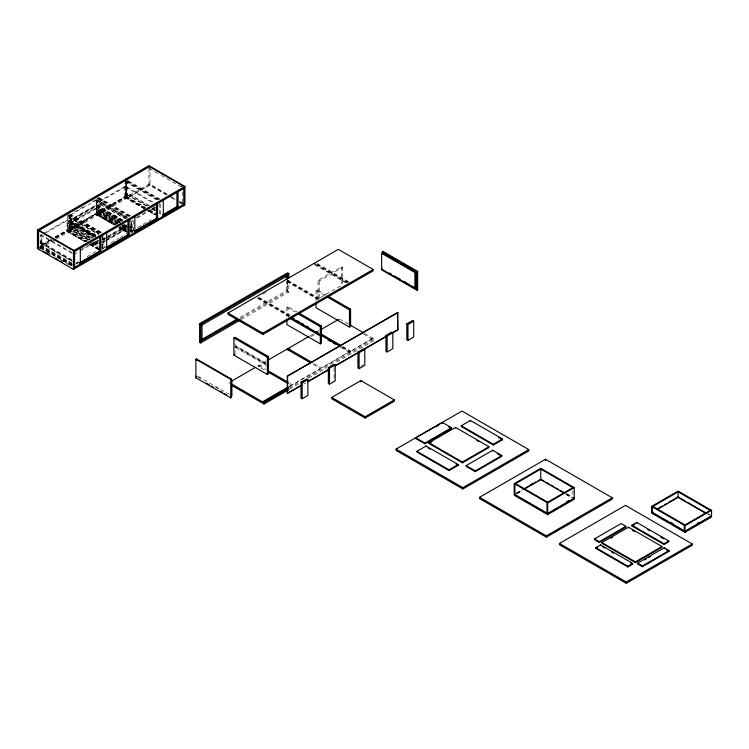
<?xml version="1.0" encoding="UTF-8"?>
<svg xmlns="http://www.w3.org/2000/svg" width="749" height="749" viewBox="0 0 749 749"><rect width="100%" height="100%" fill="white"/><g stroke="black" fill="none" stroke-linecap="round" stroke-linejoin="round"><path stroke-width="0.56" stroke-dasharray="3.75 2.81" d="M124.212 197.015L124.212 183.608M286.38 290.64L286.38 281.699M74.488 211.939L86.294 205.123M92.202 201.715L96.134 199.44L126.881 217.191M95.572 235.729L69.226 220.515L69.226 217.547L98.962 234.315M125.935 218.736L96.209 201.968L125.589 218.933M71.895 264.94L40.483 246.814L40.483 235.167L42.45 234.025M43.442 233.463L67.045 219.832L95.788 236.422M71.923 252.516L41.86 235.167L41.176 235.56L41.176 246.121M46.092 232.724L67.738 220.225M126.047 186.557L99.486 201.893L99.486 212.454M69.226 220.515L96.555 204.739L122.892 219.953M68.318 222.125L97.464 205.301L97.464 206.621L68.318 223.445L68.318 222.125L93.644 236.75M119.868 221.76L96.134 208.053L69.573 223.389L69.573 230.018L87.811 240.551M88.672 239.502L67.045 227.415L88.326 239.708M88.485 240.242L69.226 229.128L69.226 226.161L91.865 238.828M117.827 222.668L96.209 210.581L117.977 223.211M146.982 205.844L125.355 193.757L146.635 206.041M40.736 245.213L50.792 239.408M54.817 237.087L124.203 197.024L126.618 198.401L150.053 184.872L150.053 166.325M51.306 239.474L40.146 245.925L72.569 264.64M55.239 237.208L67.391 230.186L67.391 227.219M69.226 229.128L96.555 213.353L115.805 224.466M121.02 222.004L98.381 209.327L98.381 212.295L125.701 196.528L125.701 193.551M51.306 239.774L40.483 246.018L73.926 265.324M55.239 237.499L67.045 230.683L86.304 241.796M69.573 229.222L96.134 213.886L114.372 224.419M39.866 247.03L51.934 240.064M55.96 237.742L126.047 197.118M38.461 247.975L51.981 240.176M55.66 238.051L149.482 183.88L174.807 198.504M67.747 215.656L67.747 231.731L68.889 231.076L68.889 223.118L93.307 237.096M121.216 220.992L96.893 206.949L96.893 214.907L98.035 214.242L116.273 224.775M40.174 248.312L55.791 239.296M56.372 238.959L150.053 184.872M81.107 249.529L91.93 243.285M136.468 217.566L145.325 212.454M152.206 208.475L155.155 206.771M73.926 254.473L78.842 251.627M79.825 251.065L98.512 240.27M137.151 217.959L155.848 207.173M127.901 224.457L102.323 239.231L103.006 239.624M104.982 238.482L102.669 239.82L102.669 237.836M105.965 237.92L126.618 225.992M103.006 239.914L106.948 237.648M107.931 237.077L126.618 226.282M101.752 241.431L130.906 224.606L130.906 225.926L127.892 227.668M102.323 249.239L102.323 242.302L127.901 227.527M101.752 242.751L104.766 241.009M105.778 240.429L126.881 228.248M104.982 241.562L103.006 242.695L102.323 242.302M105.965 240.991L126.618 229.063M102.323 244.436L103.006 244.043M131.478 227.612L132.161 227.209L130.139 226.039M99.626 243.706L103.006 245.269M127.761 226.292L132.161 228.436L130.139 227.265M76.192 262.927L78.158 261.794M87.006 256.682L99.795 249.295M105.272 246.131L102.323 247.835L103.006 248.237M111.18 242.723L119.044 238.182M120.037 237.62L127.901 233.07M133.519 229.831L131.552 230.964L131.552 220.403M137.451 227.556L151.223 219.607M75.892 263.891L78.842 262.187M99.626 246.674L102.669 248.434L104.982 247.095M127.761 229.26L131.815 231.6L134.202 230.224M75.892 264.191L78.842 262.487M103.006 248.528L104.982 247.395M134.202 230.523L132.236 231.656L130.204 230.486M262.721 294.32L266.719 292.007M240.101 317.351L286.361 290.649L288.777 292.026L288.777 280.435M240.242 318.597L287.635 291.37L287.635 279.77M241.225 319.477L288.777 292.026L286.361 290.649M340.514 285.921L318.063 298.888L318.053 280.341L341.488 266.813L342.639 267.477L342.639 286.015M318.053 280.341L319.205 281.006L342.639 267.477M288.899 316.481L286.867 315.31L286.867 307.362L288.009 306.697L297.128 311.959M316.022 300.864L316.022 290.528L317.164 289.863L326.283 295.134M286.867 315.31L287.438 314.983L286.867 316.63M265.867 361.364L257.722 366.064L265.82 370.746M310.02 335.87L314.018 333.558M317.164 331.741L319.186 330.571M258.489 366.935L265.577 362.853M311.116 336.554L315.16 334.213M289.189 386.503L291.155 385.37L289.133 384.2M372.89 338.183L350.598 351.047L350.598 351.712L349.455 352.367L349.455 351.712L321.452 367.881L313.344 363.199M289.18 386.84L373.18 338.342M289.311 388.085L299.431 382.243M307.521 377.571L374.322 339.007L374.322 340.327L334.85 363.115M289.311 389.405L299.431 383.563M308.532 378.301L326.751 367.787M303.804 384.162L305.835 382.992M360.793 366.345L363.658 364.688M516.192 493.076L522.09 489.668M516.192 493.366L522.09 489.958M516.876 493.469L522.774 490.061M517.175 493.591L522.09 490.754M317.033 263.47L349.455 282.195M317.033 264.135L348.444 282.27M180.893 186.108L182.915 187.278M316.902 264.715L348.313 282.85M148.911 168.31L160.052 174.742M161.063 175.322L181.333 187.025M314.88 264.21L347.302 282.925M314.749 264.79L346.16 282.925M179.872 201.434L182.915 203.185M167.149 194.74L148.911 184.217L148.911 165.669M171.97 197.521L175.247 199.421M179.301 201.762L183.917 204.43M166.418 194.983L149.482 185.2L149.482 183.88M170.398 197.277L175.378 200.152M179.367 202.455L183.346 204.758M707.861 513.786L709.865 514.947M707.496 513.87L709.528 515.04M128.201 180.771L159.612 198.906M128.201 181.436L160.623 200.152M127.058 181.436L158.47 199.571M316.022 290.528L325.141 295.789M126.047 181.511L158.47 200.226M124.905 181.511L157.327 200.226M153.096 202.183L125.355 186.164L98.802 201.5L98.728 213.184L116.966 223.717M287.878 280.304L320.31 299.02M125.355 186.95L153.414 203.157M287.878 280.959L318.278 298.514M286.736 280.959L319.158 299.684M286.736 281.624L318.147 299.759M149.351 205.591L126.047 192.137L125.355 192.53L148.667 205.984M153.405 207.932L155.427 209.102M152.721 208.325L155.755 210.076M152.047 208.765L155.09 210.516M151.701 208.962L155.755 211.302M339.456 318.877L348.575 324.139M364.782 333.502L374.322 339.007M127.19 196.753L145.428 207.286M149.482 209.626L155.558 213.128M125.701 196.528L145.428 207.941M149.482 210.282L155.558 213.793M363.359 333.998L374.322 340.327M125.355 196.725L145.081 208.11M149.088 210.422L155.755 214.27M144.613 208.128L125.355 197.015L98.802 212.351L118.052 223.464M148.667 210.469L155.755 214.57M125.355 197.511L144.398 208.503M148.405 210.825L155.418 214.869M124.203 197.024L144.285 208.606M148.339 210.946L155.427 215.038M144.613 208.924L125.355 197.811L125.355 182.035M145.624 209.505L155.755 215.356M99.055 197.605L131.478 216.321M98.035 197.68L130.466 216.395M97.904 198.26L129.315 216.395M286.867 307.362L294.975 312.033M96.893 198.335L129.315 217.06M127.227 217.116L100.169 201.5L100.169 212.061L119.213 223.052M127.545 218.09L96.893 200.348L96.209 200.741L126.609 218.296M96.134 200.236L127.199 218.165M258.733 297.128L291.155 315.853M258.733 297.793L289.133 315.338M342.49 346.366L350.598 351.047M257.59 297.793L289.47 316.153M342.49 347.03L350.598 351.712M96.134 204.983L122.873 220.421M122.227 220.253L96.893 205.629L96.893 199.946M122.48 220.487L96.134 205.273L69.573 220.609L95.919 235.823M257.59 298.448L289.002 316.584M342.368 347.611L349.455 351.712M96.134 205.778L122.799 221.245M122.555 221.236L96.134 206.069L96.134 199.44M340.336 347.105L349.455 352.367M121.02 220.777L98.728 207.904L98.035 208.306L120.327 221.17M124.727 224.541L126.881 225.805M120.196 222.416L96.893 208.962L96.209 209.355L119.512 222.809M124.25 224.756L126.281 225.926M96.134 208.849L120.186 222.734M121.188 223.314L126.197 226.207M123.566 225.149L126.609 226.91M123.22 225.365L126.225 227.097M130.232 229.409L132.236 230.57M122.892 225.599L125.935 227.35M122.031 225.552L126.609 228.136M130.139 230.233L132.236 231.366M122.106 225.805L126.16 228.145M98.381 212.295L117.63 223.417M121.684 225.758L126.75 228.679M98.802 213.147L117.041 223.67M122.106 226.601L126.16 228.941M130.204 231.282L132.236 232.452M122.031 226.638L126.085 228.979M130.139 231.319L132.161 232.49L132.236 220.009M98.035 213.587L117.293 224.7M118.305 225.28L126.412 229.962M120.87 227.396L125.935 230.317M120.327 227.116L126.412 230.626M96.134 213.596L115.861 224.981M119.868 227.293L128.631 232.274M96.893 214.242L115.131 224.775M120.196 227.696L126.281 231.207M119.437 227.34L126.534 231.441M96.134 214.392L114.176 224.803M126.197 231.741L119.185 227.696L126.281 231.872M96.893 214.907L114.12 224.85M114.447 225.168L96.134 214.682L96.134 208.053M118.426 227.556L128.631 233.36M566.525 493.741L572.536 497.205M566.113 493.797L572.199 497.308M565.832 494.134L571.843 497.608M566.113 494.593L572.199 498.094M101.003 232.134L70.949 214.776L70.949 220.318L95.994 234.783M69.9 214.429L101.312 232.565M68.889 214.504L102.323 233.81M68.758 215.094L100.169 233.229M98.962 233.089L69.573 216.124L68.889 216.517L99.289 234.072M67.747 215.169L99.158 233.304M69.226 217.547L98.615 234.512M69.573 220.318L96.93 236.113M95.919 236.609L69.573 221.404L69.573 214.776M67.045 220.618L95.104 236.815M95.235 237.012L68.889 221.798L68.889 214.982M93.99 236.693L70.949 223.389L70.949 228.932L89.983 239.923M313.213 364.445L320.31 368.536L292.297 384.705L289.254 382.954M68.318 223.445L93.644 238.07M97.698 240.41L100.74 242.17M91.865 237.602L69.573 224.737L68.889 225.131L92.193 238.585M96.246 240.925L98.269 242.096M69.226 226.161L91.518 239.025M95.572 241.365L98.615 243.125M90.02 238.669L67.738 225.795L67.045 226.198L90.348 239.652M95.095 241.59L98.128 243.35M94.402 241.993L98.456 244.333M93.99 242.236L97.997 244.548M93.737 242.433L98.802 245.354M92.876 242.386L98.456 245.55M92.539 242.582L98.615 246.093M92.876 243.472L97.941 246.393M68.889 230.411L87.127 240.944M91.181 243.285L98.269 247.376M67.391 230.186L87.127 241.599M90.695 243.65L98.802 248.322M67.045 230.392L86.772 241.777M90.348 243.846L98.793 248.715M90.348 244.137L98.456 248.818M67.045 231.179L85.086 241.59M90.095 244.483L98.11 249.117M67.747 231.731L84.974 241.674M90.039 244.605L100.169 250.456M85.283 242.002L67.045 231.478L67.045 219.832M89.337 244.343L98.456 249.614M265.455 362.778L235.055 345.223L235.055 340.683M235.495 346.141L265.895 363.686M265.455 364.098L235.055 346.544L235.055 353.359M235.495 347.461L267.917 366.177M40.483 235.167L72.232 253.49M258.864 365.4L265.951 369.5M40.483 241.534L71.895 259.669M39.8 241.927L72.222 260.643M71.895 260.886L40.146 242.948L72.569 261.673M71.923 263.077L41.86 245.728L41.86 235.167M40.483 245.728L72.232 264.051M39.8 247.207L72.222 265.923M40.755 247.825L72.157 265.961M40.174 248.153L43.217 249.913M47.271 252.254L54.368 256.345M60.444 259.856L69.563 265.118M198.036 376.382L229.447 394.517M197.464 376.71L201.518 379.05M215.703 387.242L219.757 389.583M572.845 490.792L572.845 496.072M341.488 266.813L341.488 285.36M334.063 367.693L334.063 380.192M319.205 281.006L319.205 299.553M317.164 289.863L317.164 299.057M288.009 306.697L288.009 315.881M287.522 280.126L287.522 291.295M229.138 382.561L229.138 383.881M182.344 192.156L182.344 203.513M160.623 204.084L160.623 215.572M159.481 203.597L159.481 216.714M133.706 220.571L133.706 230.795M131.815 228.632L131.815 231.6M131.478 220.918L131.478 232.883M130.335 219.654L130.335 224.934M130.335 226.254L130.335 233.548M127.19 180.191L127.19 197.408L126.047 198.073L126.047 180.846M125.476 180.359L125.476 197.745M103.006 235.186L103.006 240.71M103.006 241.899L103.006 249.323M102.669 245.466L102.669 248.434M102.323 235.823L102.323 241.103M98.035 198.167L98.035 214.242M96.818 213.989L96.818 208.447L70.256 223.782L70.256 229.325M96.555 201.771L96.555 204.739M96.555 210.385L96.555 213.353M126.618 182.176L126.618 198.401L126.618 182.176M96.818 199.843L70.256 215.169L70.256 220.712L96.818 205.376L96.818 199.843"/><path stroke-width="1.12" d="M200.751 325.749L200.751 324.298L288.777 273.479L288.777 278.113M286.38 279.471L286.38 276.119M240.214 320.066L200.76 342.845L199.608 342.181L199.608 323.643L287.635 272.823L288.777 273.479L287.522 275.66L287.522 279.012M200.751 342.845L202.033 340.655L238.229 319.757M288.777 273.479L287.504 275.669L202.033 325.01L200.751 324.298L200.76 342.845L202.015 340.664L202.015 325.029L199.608 323.643M149.482 166.653L184.348 186.782L183.777 188.439L183.777 204.346L184.348 204.009L184.348 205.329M37.45 230.018L148.911 165.669L184.919 186.454L184.919 205.001L73.458 269.35L37.45 248.565L37.45 230.018L73.458 250.803L184.919 186.454M150.053 166.325L38.592 230.673L38.592 249.22L39.163 248.893M184.348 188.102L74.029 251.795L74.029 250.475L39.163 230.346M79.497 262.89L99.505 251.346M105.965 247.619L128.585 234.559M135.185 230.748L156.831 218.249M162.655 214.888L175.828 207.286M79.974 262.955L100.216 251.261M106.283 247.76L128.547 234.905M134.623 231.404L156.887 218.549M162.964 215.038L177.129 206.855M91.106 257.188L94.14 255.428M96.162 254.267L98.194 253.096M110.337 246.084L112.359 244.914M114.382 243.743L117.415 241.993M119.447 240.822L121.469 239.652M124.503 237.901L126.525 236.731M137.657 230.308L139.689 229.138M142.722 227.387L144.744 226.217M151.832 222.125L153.854 220.955M165.997 213.942L172.073 210.441M175.107 208.69L177.129 207.52M184.348 204.009L74.029 267.702L74.029 269.022M227.996 313.045L338.314 249.361L373.18 269.49L373.18 270.81L262.862 334.494L261.719 333.174L261.438 333.67L227.996 314.365L227.996 313.045L262.862 333.174L373.18 269.49M201.893 339.419L237.087 319.093M195.882 359.23L196.453 358.902L231.319 379.031L231.319 380.352L231.89 380.015L231.89 395.921L230.748 397.906L195.882 377.777L195.882 359.23L230.748 379.359L231.319 379.031M382.233 252.956L382.805 251.308L417.67 271.438L417.67 289.985L417.099 290.312L382.233 270.183L382.233 268.863L381.653 269.2L381.653 253.293L382.233 252.956L415.667 272.262L415.667 288.168L415.096 288.496L381.653 269.2M233.913 337.93L235.055 337.275L268.488 356.58L268.488 364.529L267.917 364.857L267.917 366.177L268.488 365.849L268.488 373.798L267.346 374.463L233.913 355.157L233.913 337.93L267.346 357.236L268.488 356.58M233.913 355.157L235.055 354.502M195.882 377.777L196.453 376.129M382.233 270.183L382.805 269.855M298.018 313.794L320.31 326.658L321.452 326.002L321.452 343.229L320.31 343.885L286.867 324.579L286.867 320.038M327.163 296.96L349.455 309.833L350.598 309.168L350.598 326.395L349.455 327.06L316.022 307.755L316.022 303.158M381.653 253.293L415.096 272.599L415.667 272.262M417.099 290.312L417.099 288.992L415.377 288.665L415.377 272.758L417.099 273.085L417.099 271.765L382.233 251.636M417.099 271.765L417.67 271.438M415.377 272.758L417.099 273.085M232.096 380.857L255.746 367.197M267.861 360.203L309.019 336.451M321.218 329.401L338.445 319.458M287.841 349.998L289.863 348.828M290.921 317.651L320.31 334.616L320.881 334.288L320.881 335.608L320.31 335.936L289.91 318.381M415.377 288.665L415.948 288.337L415.948 272.43M301.781 385.332L287.326 393.347L287.326 376.148L397.644 312.455L397.925 329.822L387.111 336.048L385.969 335.383L385.969 351.29L387.111 351.955L392.832 348.65L392.832 332.743L391.68 332.088L385.969 335.383M287.326 376.148L397.925 312.623M262.581 401.867L288.196 387.074M262.862 402.035L288.168 387.43M232.181 384.321L264.004 402.69L288.299 388.665M301.023 382.187L306.734 378.891L307.876 379.546L307.876 395.453L302.165 398.749L301.023 398.094L301.023 382.187L302.165 382.851L307.876 379.546M232.124 385.613L264.004 404.011L288.299 389.986M328.352 367.581L334.063 364.286L335.206 364.941L335.206 380.848L329.494 384.153L328.352 383.488L328.352 367.581L329.494 368.246L335.206 364.941M406.829 323.821L412.549 320.516L413.691 321.181L413.691 337.087L407.971 340.383L406.829 339.728L406.829 323.821L407.971 324.476L413.691 321.181M357.938 352.086L363.658 348.781L364.8 349.446L364.8 365.353L359.08 368.648L357.938 367.993L357.938 352.086L359.08 352.742L364.8 349.446M287.326 393.347L301.501 385.164M308.579 381.072L328.82 369.388M334.897 365.877L358.172 352.442M365.259 348.351L385.501 336.666M392.579 332.575L397.925 329.822M307.858 381.821L328.099 370.137M335.178 366.046L359.473 352.021M363.518 349.689L385.782 336.835M331.713 397.438L360.859 380.614L394.302 399.91L394.302 401.23L365.147 418.064L331.713 398.758L331.713 397.438L365.147 416.744L394.302 399.91M396.081 449.1L462.002 411.042L528.794 449.606L528.794 450.926L462.873 488.985L396.081 450.421L396.081 449.1L462.873 487.665L528.794 449.606M415.798 437.781L442.359 422.445L451.507 427.726L451.507 428.512L424.945 443.848L415.798 438.568L415.798 437.781L424.945 443.062L451.507 427.726M436.461 426.64L438.427 425.507M428.971 442.743L455.532 427.407L488.975 446.713L488.975 447.499L462.414 462.835L428.971 443.53L428.971 442.743L462.414 462.049L488.975 446.713M428.971 443.53L431.93 441.826M416.94 451.291L426.087 446.011L458.154 464.52L458.154 465.316L449.007 470.597L416.94 452.078L416.94 451.291L449.007 469.801L458.154 464.52M461.262 425.741L470.409 420.461L502.476 438.98L502.476 439.766L493.329 445.046L461.262 426.537L461.262 425.741L493.329 444.26L502.476 438.98M466.159 465.597L492.72 450.261L501.858 455.542L501.858 456.338L475.297 471.673L466.159 466.393L466.159 465.597L475.297 470.878L501.858 455.542M479.566 497.308L545.497 459.249L612.289 497.804L612.289 499.124L546.358 537.183L479.566 498.628L479.566 497.308L546.358 535.863L612.289 497.804M514.226 483.648L540.787 468.322L574.221 487.618L574.221 498.179L547.659 513.514L514.226 494.209L514.226 483.648L547.659 502.954L574.221 487.618M541.471 468.715L514.909 484.051L514.909 494.612L515.593 494.209M530.947 484.556L532.914 483.423M525.04 488.254L535.863 482.01M537.829 480.877L539.804 479.744M523.766 489.5L541.471 479.276M573.537 487.224L546.976 502.56L546.976 513.121L547.659 512.728M566.647 501.764L568.613 500.622M547.659 513.814L574.221 498.478L574.221 499.265L547.659 514.6L514.226 495.295L514.226 494.509L547.659 513.814L547.659 514.6M559.503 543.456L625.424 505.388L692.216 543.952L692.216 545.272L626.286 583.331L559.503 544.776L559.503 543.456L626.286 582.01L692.216 543.952M594.519 538.896L621.08 523.56L625.883 526.332L625.883 527.127L599.322 542.463L594.519 539.692L594.519 538.896L599.322 541.667L625.883 526.332M651.555 506.408L678.117 491.072L711.55 510.378L711.55 515.921L684.989 531.256L651.555 511.951L651.555 506.408L684.989 525.714L711.55 510.378M678.8 491.466L652.239 506.801L652.239 512.344L652.922 511.951M658.437 508.262L662.369 505.996M664.344 504.854L666.31 503.721M668.277 502.588L678.117 496.905L685.204 500.997M657.154 509.507L678.8 497.008M601.924 542.538L628.486 527.202L661.929 546.508L661.929 547.294L635.367 562.63L601.924 543.325L601.924 542.538L635.367 561.844L661.929 546.508M631.941 525.208L636.744 522.437L668.81 540.947L668.81 541.742L664.007 544.514L631.941 525.995L631.941 525.208L664.007 543.718L668.81 540.947M610.781 538.213L612.748 537.08M631.941 525.995L634.824 524.337M595.801 547.659L600.604 544.888L632.671 563.398L632.671 564.194L627.868 566.965L595.801 548.446L595.801 547.659L627.868 566.169L632.671 563.398M595.801 548.446L597.721 547.341M710.867 509.985L684.305 525.311L684.305 530.854M697.094 523.476L699.06 522.334M684.989 531.547L711.55 516.211L711.55 517.007L684.989 532.342L651.555 513.037L651.555 512.241L684.989 531.547L684.989 532.342M637.633 563.145L664.194 547.809L668.988 550.581L668.988 551.376L642.427 566.712L637.633 563.941L637.633 563.145L642.427 565.916L668.988 550.581M644.514 559.962L646.481 558.829M648.447 557.696L650.422 556.554M389.321 272.964L391.353 274.134M394.386 275.885L400.472 279.396M403.505 281.147L409.591 284.657M411.613 285.828L414.656 287.588M710.174 510.378L678.117 491.868L678.117 497.402L706.167 513.599M710.867 515.518L711.55 515.921M687.236 502.167L705.474 512.7M125.476 179.198L126.618 179.854M328.305 296.304L350.598 309.168M350.598 325.309L363.771 332.912M652.922 506.408L684.989 524.918M670.964 522.362L672.967 523.514M299.16 313.129L321.452 326.002M321.218 334.082L341.478 345.785M292.503 317.904L294.535 319.074M297.568 320.834L299.6 322.004M301.622 323.165L303.654 324.336M306.687 326.096L308.719 327.266M315.816 331.358L317.838 332.528M321.218 334.747L340.467 345.86M498.469 437.453L502.476 439.766M321.087 335.327L340.336 346.441M290.481 318.053L320.881 335.608M328.174 340.083L331.217 341.844M333.249 343.005L335.271 344.175M647.763 529.59L649.767 530.751M660.796 537.117L663.801 538.849M572.845 487.618L540.787 469.108L540.787 479.669L563.828 492.973M632.54 530.329L634.572 531.5M666.114 549.71L668.988 551.376M476.813 440.487L478.836 441.657M497.289 453.697L500.032 455.28M573.537 497.785L574.221 498.179M541.799 479.753L543.821 480.924M545.852 482.094L548.886 483.854M550.918 485.024L553.96 486.775M555.983 487.945L558.005 489.116M560.037 490.286L564.091 492.627M448.763 426.93L451.507 428.512M288.009 348.575L312.333 362.61M286.867 349.231L310.17 362.685M515.593 483.648L547.659 502.167M602.608 546.836L604.612 547.987M611.624 552.041L613.628 553.202M630.667 563.033L632.671 564.194M428.091 447.958L430.095 449.119M456.15 464.155L458.154 465.316M267.983 370.671L288.243 382.364M267.852 371.916L288.112 383.61M43.152 251.196L49.125 254.641M55.108 258.096L58.094 259.819M60.089 260.97L62.073 262.122M206.415 383.198L209.402 384.92M211.396 386.072L213.39 387.224M220.356 391.25L222.35 392.401M224.344 393.553L226.338 394.695M684.989 525.714L684.989 531.256M664.194 547.809L664.194 548.605M664.007 543.718L664.007 544.514M642.427 565.916L642.427 566.712M636.744 522.437L636.744 523.233M635.367 561.844L635.367 562.63M628.486 527.202L628.486 527.989M627.868 566.169L627.868 566.965M626.286 582.01L626.286 583.331M600.604 544.888L600.604 545.675M599.322 541.667L599.322 542.463M547.659 502.954L547.659 513.514M546.358 535.863L546.358 537.183M545.497 459.249L545.497 460.569M493.329 444.26L493.329 445.046M492.72 450.261L492.72 451.057M475.297 470.878L475.297 471.673M470.409 420.461L470.409 421.256M462.873 487.665L462.873 488.985M462.414 462.049L462.414 462.835M455.532 427.407L455.532 428.203M449.007 469.801L449.007 470.597M442.359 422.445L442.359 423.232M426.087 446.011L426.087 446.797M424.945 443.062L424.945 443.848M416.519 273.422L416.519 289.329M415.096 272.599L415.096 288.496M407.971 324.476L407.971 340.383M397.644 312.455L397.644 329.654M387.111 336.048L387.111 351.955M365.147 416.744L365.147 418.064M360.859 380.614L360.859 381.934M359.08 352.742L359.08 368.648M349.455 309.833L349.455 327.06M329.494 368.246L329.494 384.153M320.31 326.658L320.31 334.616M320.31 335.936L320.31 343.885M314.88 263.545L314.88 264.21M302.165 382.851L302.165 398.749M287.616 376.307L287.616 393.506M267.346 357.236L267.346 374.463M264.004 402.69L264.004 404.011M262.862 333.174L262.862 334.494M230.748 379.359L230.748 397.906M196.453 358.902L196.453 360.222M178.056 191.735L178.056 207.642L176.914 206.986L176.914 192.212M163.319 200.245L163.319 216.152M157.608 203.541L157.608 219.448L156.466 218.792L156.466 202.885M134.848 216.686L134.848 232.593M129.128 219.981L129.128 235.888L127.985 235.233L127.985 219.326M106.63 232.976L106.63 248.883M100.909 236.272L100.909 252.179L99.767 251.524L99.767 236.75M80.321 248.162L80.321 264.069M74.6 251.467L74.6 267.374M73.458 250.803L73.458 269.35M200.451 340.729L199.608 342.181L200.46 340.729"/></g></svg>
